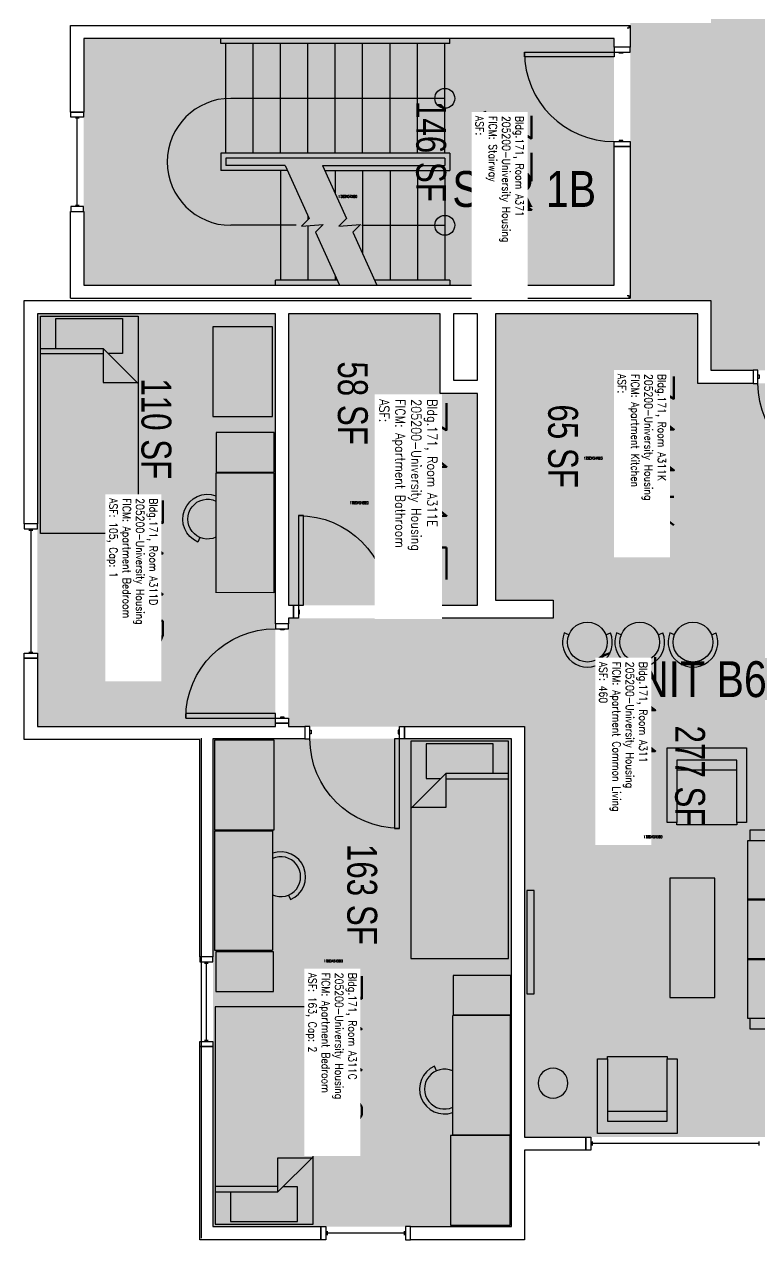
# Model space of a CAD drawing. Header units: inches. Extents: x 88 to 3257, y -489 to 2081.
# Drawn here: x 1302.8 to 1598.3, y -489.2 to -1 of the extents above; entities that cross this region are included whole.
import ezdxf
from ezdxf.enums import TextEntityAlignment as Align

# ---------------------------------------------------------------- set-up
doc = ezdxf.new("R2010")
doc.units = ezdxf.units.IN
doc.header["$LTSCALE"] = 48
doc.header["$MEASUREMENT"] = 0
for name, color, linetype in [('A-AREA-IDEN', 1, 'Continuous'), ('A-DOOR', 2, 'Continuous'), ('A-FLOR', 3, 'Continuous'), ('A-FURN', 3, 'Continuous'), ('A-GLAZ', 1, 'Continuous'), ('A-IDEN-RNUM', 7, 'Continuous'), ('A-IDEN-SNUM', 4, 'Continuous'), ('A-IDEN-VNUM', 4, 'Continuous'), ('A-WALL', 5, 'Continuous'), ('AREA-TEXT', 3, 'Continuous'), ('Rooms-Category-Color', 7, 'Continuous'), ('Rooms-College-Color', 7, 'Continuous'), ('Rooms-Department-Color', 7, 'Continuous'), ('Rooms-Division-Color', 7, 'Continuous'), ('Rooms-Information', 7, 'Continuous')]:
    doc.layers.add(name, color=color, linetype=linetype)
doc.styles.add('AREA', font='arial.ttf', dxfattribs={"width": 0.75, "height": 12})
doc.styles.add('DIMS', font='ARIALN.TTF')
doc.styles.add('ROOMSNUMBER', font='txt.shx', dxfattribs={"height": 0.03})
doc.styles.add('ROOMVNUMBER', font='simplex.shx', dxfattribs={"width": 0.85})
doc.styles.get("Standard").update_dxf_attribs({"font": 'ARIALN.TTF'})
doc.dimstyles.new('NBA 2004', dxfattribs={"dimscale": 128, "dimtxt": 0.125, "dimasz": 0.09375, "dimexe": 0.125, "dimexo": 0.125, "dimgap": 0.0625, "dimtad": 1, "dimdec": 3, "dimzin": 3, "dimdsep": 46, "dimlunit": 4, "dimtxsty": 'DIMS', "dimblk": 'ARCHTICK', "dimcen": 0.09375, "dimdle": 0.125, "dimclrd": 256, "dimclre": 256, "dimclrt": 2, "dimadec": 0, "dimazin": 0, "dimtfac": 0.75, "dimtdec": 3, "dimtmove": 2, "dimatfit": 2, "dimfxl": 0.125, "dimfrac": 2, "dimtolj": 1, "dimtzin": 0, "dimlwd": -1, "dimlwe": -1, "dimarcsym": 0})

# ---------------------------------------------------------------- blocks, each defined once
blk = doc.blocks.new('_ArchTick')
at = {"color": 0, "linetype": 'ByBlock', "const_width": 0.15}
blk.add_lwpolyline([(-0.5, -0.5), (0.5, 0.5)], dxfattribs=at)
blk = doc.blocks.new('A$C4D89189E')
for p, q in [((0, 48), (0, 0)), ((0, 48), (23.25, 48)), ((23.25, 48), (23.25, 0)), ((29.75, 22.18), (30.53, 20.35)), ((0, 0), (23.25, 0.01))]:
    blk.add_line(p, q)
for radius, start, end in [(10, 293.206, 109.5297), (8, 245.2999, 114.7001)]:
    blk.add_arc((26.59, 29.54), radius, start, end)
blk = doc.blocks.new('Bar stool')
at = {"layer": 'A-FURN'}
for p, q in [((-7.43, -2.97), (-9.29, -3.71)), ((7.43, -2.97), (9.29, -3.71))]:
    blk.add_line(p, q, dxfattribs=at)
blk.add_circle((0, 0), 8, dxfattribs=at)
blk.add_arc((0, 0), 10, 338.206, 201.794, dxfattribs=at)
blk = doc.blocks.new('BED_TWIN')
at = {"linetype": 'Continuous'}
for p, q in [((87.250002, 19.500025), (0, 19.500025)), ((0, 19.500025), (0, -19.740625)), ((12.96, 19.500025), (12.96, -5.659925)), ((15.12, -5.659925), (15.12, 19.500025)), ((87.250002, -19.740625), (87.250002, 19.504725)), ((12.96, 13.379975), (0.99222, 13.379975)), ((1, 13.376575), (1, -13.500025)), ((27.040597, -19.740625), (12.96, -5.659925)), ((12.96, -5.659925), (26.64, -5.659925)), ((15, -13.500025), (15, -7.717325)), ((26.64, -5.659925), (26.64, -19.340025)), ((1, -13.500025), (15, -13.500025)), ((0, -19.740625), (87.252733, -19.740625))]:
    blk.add_line(p, q, dxfattribs=at)
blk = doc.blocks.new('I_FURN_TABLE_COFFEE TABLE_P')
at = {"linetype": 'ByBlock', "lineweight": -2}
blk.add_lwpolyline([(-24, 9), (-24, -9), (24, -9), (24, 9)], close=True, dxfattribs=at)
blk = doc.blocks.new('I_FURN_SOFA_LONG_P')
at = {"linetype": 'ByBlock', "lineweight": -2}
for p, q in [((6.61, 35.75), (6.61, 12.25)), ((9.25, 35.75), (9.25, 12.25)), ((3.7, 12.25), (31, 12.25)), ((3.7, 11.75), (31, 11.75)), ((6.61, 11.75), (6.61, -11.75)), ((9.25, 11.75), (9.25, -11.75)), ((3.7, -11.75), (31, -11.75)), ((3.7, -12.25), (31, -12.25)), ((6.61, -12.25), (6.61, -35.75)), ((9.25, -12.25), (9.25, -35.75))]:
    blk.add_line(p, q, dxfattribs=at)
blk.add_lwpolyline([(0, 40), (0, -40), (30, -40), (30, -35.75), (31, -35.75), (31, 35.75), (30, 35.75), (30, 40)], close=True, dxfattribs=at)
blk.add_lwpolyline([(30, 35.75), (3.7, 35.75), (3.7, -35.75), (30, -35.75)], dxfattribs=at)
blk = doc.blocks.new('FURN_CHAIR_CHAIR 2_P')
at = {"linetype": 'ByBlock', "lineweight": -2}
blk.add_line((9, -12), (9, 12), dxfattribs=at)
blk.add_lwpolyline([(31, 12), (30, 12), (30, 16), (0, 16), (0, -16), (30, -16), (30, -12), (31, -12)], close=True, dxfattribs=at)
blk.add_lwpolyline([(30, -12), (5, -12), (5, 12), (30, 12)], dxfattribs=at)
blk = doc.blocks.new('file drawer')
at = {"layer": 'A-FURN'}
blk.add_lwpolyline([(3981.77, -1241.93), (3981.77, -1265.18), (3965.89, -1265.18), (3965.89, -1241.93)], close=True, dxfattribs=at)
blk = doc.blocks.new('wardrobe')
at = {"layer": 'A-FURN'}
blk.add_lwpolyline([(3915.13, -1087.22), (3915.13, -1111.22), (3879.13, -1111.22), (3879.13, -1087.22)], close=True, dxfattribs=at)
blk = doc.blocks.new('floor lamp')
at = {"layer": 'A-FURN'}
blk.add_circle((4186.85, -1261.23), 6, dxfattribs=at)

msp = doc.modelspace()

# ---------------------------------------------------------------- hatches: boundary and pattern name
at = {"layer": 'Rooms-Category-Color', "true_color": 0xadadad}
for points in [[(1638.7, 1084.25), (1578.7, 1084.25), (1578.7, 989.61), (1553.7, 989.61), (1553.7, 907.28), (1578.7, 907.28), (1578.7, 176.47), (1553.7, 176.47), (1553.7, 94.14), (1578.7, 94.14), (1578.7, -0.5), (1546.26, -0.5), (1546.26, -112), (1578.7, -112), (1578.7, -140), (1638.7, -140), (1638.7, 94.14), (1663.7, 94.14), (1663.7, 176.47), (1638.7, 176.47), (1638.7, 907.28), (1663.7, 907.28), (1663.7, 989.61), (1638.7, 989.61)], [(1539.76, -6.75), (1539.76, -105.75), (1326.7, -105.75), (1326.7, -6.75)]]:
    msp.add_hatch(color=253, dxfattribs=at).paths.add_polyline_path(points)
at = {"layer": 'Rooms-Category-Color', "true_color": 0x728ef3}
for points in [[(1308.08, -117.25), (1403.7, -117.25), (1403.7, -283.12), (1308.08, -283.12)], [(1408.93, -117.25), (1469.94, -117.25), (1469.94, -149.25), (1484.93, -149.25), (1484.93, -232.37), (1484.83, -234.37), (1455.31, -234.37), (1408.93, -234.37)], [(1573.45, -232.37), (1492.08, -232.37), (1492.08, -117.25), (1573.45, -117.25)], [(1503.83, -448), (1625.06, -448), (1625.06, -283.12), (1719.95, -283.12), (1719.95, -239.62), (1636.71, -239.62), (1636.71, -145.25), (1573.45, -145.25), (1573.45, -232.37), (1515.33, -232.37), (1515.33, -239.62), (1408.95, -239.62), (1408.95, -283.12), (1503.83, -283.12)], [(1378.58, -484), (1498.58, -484), (1498.58, -288), (1378.58, -288)]]:
    msp.add_hatch(color=171, dxfattribs=at).paths.add_polyline_path(points)
at = {"layer": 'Rooms-College-Color', "true_color": 0xadadad}
for points in [[(1638.7, 1084.25), (1578.7, 1084.25), (1578.7, 989.61), (1553.7, 989.61), (1553.7, 907.28), (1578.7, 907.28), (1578.7, 176.47), (1553.7, 176.47), (1553.7, 94.14), (1578.7, 94.14), (1578.7, -0.5), (1546.26, -0.5), (1546.26, -112), (1578.7, -112), (1578.7, -140), (1638.7, -140), (1638.7, 94.14), (1663.7, 94.14), (1663.7, 176.47), (1638.7, 176.47), (1638.7, 907.28), (1663.7, 907.28), (1663.7, 989.61), (1638.7, 989.61)], [(1539.76, -6.75), (1539.76, -105.75), (1326.7, -105.75), (1326.7, -6.75)], [(1308.08, -117.25), (1403.7, -117.25), (1403.7, -283.12), (1308.08, -283.12)], [(1408.93, -117.25), (1469.94, -117.25), (1469.94, -149.25), (1484.93, -149.25), (1484.93, -232.37), (1484.83, -234.37), (1455.31, -234.37), (1408.93, -234.37)], [(1573.45, -232.37), (1492.08, -232.37), (1492.08, -117.25), (1573.45, -117.25)], [(1503.83, -448), (1625.06, -448), (1625.06, -283.12), (1719.95, -283.12), (1719.95, -239.62), (1636.71, -239.62), (1636.71, -145.25), (1573.45, -145.25), (1573.45, -232.37), (1515.33, -232.37), (1515.33, -239.62), (1408.95, -239.62), (1408.95, -283.12), (1503.83, -283.12)], [(1378.58, -484), (1498.58, -484), (1498.58, -288), (1378.58, -288)]]:
    msp.add_hatch(color=253, dxfattribs=at).paths.add_polyline_path(points)
at = {"layer": 'Rooms-Department-Color', "true_color": 0xacacac}
for points in [[(1638.7, 1084.25), (1578.7, 1084.25), (1578.7, 989.61), (1553.7, 989.61), (1553.7, 907.28), (1578.7, 907.28), (1578.7, 176.47), (1553.7, 176.47), (1553.7, 94.14), (1578.7, 94.14), (1578.7, -0.5), (1546.26, -0.5), (1546.26, -112), (1578.7, -112), (1578.7, -140), (1638.7, -140), (1638.7, 94.14), (1663.7, 94.14), (1663.7, 176.47), (1638.7, 176.47), (1638.7, 907.28), (1663.7, 907.28), (1663.7, 989.61), (1638.7, 989.61)], [(1539.76, -6.75), (1539.76, -105.75), (1326.7, -105.75), (1326.7, -6.75)]]:
    msp.add_hatch(color=253, dxfattribs=at).paths.add_polyline_path(points)
at = {"layer": 'Rooms-Department-Color', "true_color": 0x604aed}
for points in [[(1308.08, -117.25), (1403.7, -117.25), (1403.7, -283.12), (1308.08, -283.12)], [(1408.93, -117.25), (1469.94, -117.25), (1469.94, -149.25), (1484.93, -149.25), (1484.93, -232.37), (1484.83, -234.37), (1455.31, -234.37), (1408.93, -234.37)], [(1573.45, -232.37), (1492.08, -232.37), (1492.08, -117.25), (1573.45, -117.25)], [(1503.83, -448), (1625.06, -448), (1625.06, -283.12), (1719.95, -283.12), (1719.95, -239.62), (1636.71, -239.62), (1636.71, -145.25), (1573.45, -145.25), (1573.45, -232.37), (1515.33, -232.37), (1515.33, -239.62), (1408.95, -239.62), (1408.95, -283.12), (1503.83, -283.12)], [(1378.58, -484), (1498.58, -484), (1498.58, -288), (1378.58, -288)]]:
    msp.add_hatch(color=173, dxfattribs=at).paths.add_polyline_path(points)
at = {"layer": 'Rooms-Division-Color', "true_color": 0xadadad}
for points in [[(1638.7, 1084.25), (1578.7, 1084.25), (1578.7, 989.61), (1553.7, 989.61), (1553.7, 907.28), (1578.7, 907.28), (1578.7, 176.47), (1553.7, 176.47), (1553.7, 94.14), (1578.7, 94.14), (1578.7, -0.5), (1546.26, -0.5), (1546.26, -112), (1578.7, -112), (1578.7, -140), (1638.7, -140), (1638.7, 94.14), (1663.7, 94.14), (1663.7, 176.47), (1638.7, 176.47), (1638.7, 907.28), (1663.7, 907.28), (1663.7, 989.61), (1638.7, 989.61)], [(1539.76, -6.75), (1539.76, -105.75), (1326.7, -105.75), (1326.7, -6.75)]]:
    msp.add_hatch(color=253, dxfattribs=at).paths.add_polyline_path(points)
at = {"layer": 'Rooms-Division-Color', "true_color": 0x604aed}
for points in [[(1308.08, -117.25), (1403.7, -117.25), (1403.7, -283.12), (1308.08, -283.12)], [(1408.93, -117.25), (1469.94, -117.25), (1469.94, -149.25), (1484.93, -149.25), (1484.93, -232.37), (1484.83, -234.37), (1455.31, -234.37), (1408.93, -234.37)], [(1573.45, -232.37), (1492.08, -232.37), (1492.08, -117.25), (1573.45, -117.25)], [(1503.83, -448), (1625.06, -448), (1625.06, -283.12), (1719.95, -283.12), (1719.95, -239.62), (1636.71, -239.62), (1636.71, -145.25), (1573.45, -145.25), (1573.45, -232.37), (1515.33, -232.37), (1515.33, -239.62), (1408.95, -239.62), (1408.95, -283.12), (1503.83, -283.12)], [(1378.58, -484), (1498.58, -484), (1498.58, -288), (1378.58, -288)]]:
    msp.add_hatch(color=173, dxfattribs=at).paths.add_polyline_path(points)

# ---------------------------------------------------------------- linework, layer by layer
at = {"layer": 'A-DOOR'}
for points in [[(1539.76, -12.13), (1539.76, -14.13), (1503.76, -14.13), (1503.76, -12.13)], [(1539.76, -12.13), (1539.76, -14.13), (1503.76, -14.13), (1503.76, -12.13)], [(1546.26, -12.13), (1546.26, -10.13), (1539.76, -10.13), (1539.76, -12.13)], [(1546.26, -12.13), (1546.26, -10.13), (1539.76, -10.13), (1539.76, -12.13)], [(1543.26, -12.13), (1543.26, -12.63), (1541.76, -12.63), (1541.76, -12.13)], [(1543.26, -12.13), (1543.26, -12.63), (1541.76, -12.63), (1541.76, -12.13)], [(1546.26, -48.13), (1546.26, -50.13), (1539.76, -50.13), (1539.76, -48.13)], [(1546.26, -48.13), (1546.26, -50.13), (1539.76, -50.13), (1539.76, -48.13)], [(1543.26, -48.13), (1543.26, -47.63), (1541.76, -47.63), (1541.76, -48.13)], [(1543.26, -48.13), (1543.26, -47.63), (1541.76, -47.63), (1541.76, -48.13)], [(1597.58, -140), (1595.58, -140), (1595.58, -145.25), (1597.58, -145.25)], [(1597.58, -140), (1595.58, -140), (1595.58, -145.25), (1597.58, -145.25)], [(1597.58, -141.75), (1598.08, -141.75), (1598.08, -143.25), (1597.58, -143.25)], [(1597.58, -141.75), (1598.08, -141.75), (1598.08, -143.25), (1597.58, -143.25)], [(1412.95, -234.37), (1414.95, -234.37), (1414.95, -198.37), (1412.95, -198.37)], [(1412.95, -234.37), (1414.95, -234.37), (1414.95, -198.37), (1412.95, -198.37)], [(1412.95, -239.62), (1410.95, -239.62), (1410.95, -234.37), (1412.95, -234.37)], [(1412.95, -239.62), (1410.95, -239.62), (1410.95, -234.37), (1412.95, -234.37)], [(1412.95, -237.87), (1413.45, -237.87), (1413.45, -236.37), (1412.95, -236.37)], [(1412.95, -237.87), (1413.45, -237.87), (1413.45, -236.37), (1412.95, -236.37)], [(1448.95, -237.87), (1448.45, -237.87), (1448.45, -236.37), (1448.95, -236.37)], [(1448.95, -237.87), (1448.45, -237.87), (1448.45, -236.37), (1448.95, -236.37)], [(1448.95, -239.62), (1450.95, -239.62), (1450.95, -234.37), (1448.95, -234.37)], [(1448.95, -239.62), (1450.95, -239.62), (1450.95, -234.37), (1448.95, -234.37)], [(1408.95, -243.8), (1408.95, -241.8), (1403.7, -241.8), (1403.7, -243.8)], [(1408.95, -243.8), (1408.95, -241.8), (1403.7, -241.8), (1403.7, -243.8)], [(1407.2, -243.8), (1407.2, -244.3), (1405.7, -244.3), (1405.7, -243.8)], [(1407.2, -243.8), (1407.2, -244.3), (1405.7, -244.3), (1405.7, -243.8)], [(1403.7, -279.8), (1403.7, -277.8), (1367.7, -277.8), (1367.7, -279.8)], [(1403.7, -279.8), (1403.7, -277.8), (1367.7, -277.8), (1367.7, -279.8)], [(1408.95, -279.8), (1408.95, -281.8), (1403.7, -281.8), (1403.7, -279.8)], [(1408.95, -279.8), (1408.95, -281.8), (1403.7, -281.8), (1403.7, -279.8)], [(1407.2, -279.8), (1407.2, -279.3), (1405.7, -279.3), (1405.7, -279.8)], [(1407.2, -279.8), (1407.2, -279.3), (1405.7, -279.3), (1405.7, -279.8)], [(1417.58, -283.12), (1415.58, -283.12), (1415.58, -288), (1417.58, -288)], [(1417.58, -283.12), (1415.58, -283.12), (1415.58, -288), (1417.58, -288)], [(1453.58, -283.12), (1455.58, -283.12), (1455.58, -288), (1453.58, -288)], [(1453.58, -283.12), (1455.58, -283.12), (1455.58, -288), (1453.58, -288)], [(1417.58, -284.5), (1418.08, -284.5), (1418.08, -286), (1417.58, -286)], [(1417.58, -284.5), (1418.08, -284.5), (1418.08, -286), (1417.58, -286)], [(1453.58, -288), (1451.58, -288), (1451.58, -324), (1453.58, -324)], [(1453.58, -288), (1451.58, -288), (1451.58, -324), (1453.58, -324)], [(1453.58, -284.5), (1453.08, -284.5), (1453.08, -286), (1453.58, -286)], [(1453.58, -284.5), (1453.08, -284.5), (1453.08, -286), (1453.58, -286)]]:
    msp.add_lwpolyline(points, close=True, dxfattribs=at)
msp.add_arc((1539.76, -12.13), 36, 180, 270, dxfattribs=at)
msp.add_arc((1539.76, -12.13), 36, 180, 270, dxfattribs=at)
at = {"layer": 'A-DOOR', "extrusion": (0, 0, -1)}
for centre, start, end in [((-1633.58, -145.25), 270, 0), ((-1633.58, -145.25), 270, 0), ((-1412.95, -234.37), 90, 180), ((-1412.95, -234.37), 90, 180), ((-1403.7, -279.8), 0, 90), ((-1403.7, -279.8), 0, 90), ((-1453.58, -288), 270, 0), ((-1453.58, -288), 270, 0)]:
    msp.add_arc(centre, 36, start, end, dxfattribs=at)
at = {"layer": 'A-FLOR'}
for p, q in [((1381.76, -8.75, 0), (1381.76, -6.75, 0)), ((1381.76, -8.75, 0), (1381.76, -6.75, 0)), ((1473.76, -8.75, 0), (1381.76, -8.75, 0)), ((1473.76, -8.75, 0), (1381.76, -8.75, 0)), ((1383.76, -52.75, 0), (1383.76, -8.75, 0)), ((1383.76, -52.75, 0), (1383.76, -8.75, 0)), ((1394.76, -52.75, 0), (1394.76, -8.75, 0)), ((1394.76, -52.75, 0), (1394.76, -8.75, 0)), ((1405.76, -52.75, 0), (1405.76, -8.75, 0)), ((1405.76, -52.75, 0), (1405.76, -8.75, 0)), ((1416.76, -52.75, 0), (1416.76, -8.75, 0)), ((1416.76, -52.75, 0), (1416.76, -8.75, 0)), ((1427.76, -52.75, 0), (1427.76, -8.75, 0)), ((1427.76, -52.75, 0), (1427.76, -8.75, 0)), ((1438.76, -52.75, 0), (1438.76, -8.75, 0)), ((1438.76, -52.75, 0), (1438.76, -8.75, 0)), ((1449.76, -52.75, 0), (1449.76, -8.75, 0)), ((1449.76, -52.75, 0), (1449.76, -8.75, 0)), ((1460.76, -52.75, 0), (1460.76, -8.75, 0)), ((1460.76, -52.75, 0), (1460.76, -8.75, 0)), ((1471.76, -52.75, 0), (1471.76, -8.75, 0)), ((1471.76, -52.75, 0), (1471.76, -8.75, 0)), ((1473.76, -8.75, 0), (1473.76, -6.75, 0)), ((1473.76, -8.75, 0), (1473.76, -6.75, 0)), ((1471.76, -30.75, 0), (1385.76, -30.75, 0)), ((1471.76, -30.75, 0), (1385.76, -30.75, 0)), ((1381.76, -52.75, 0), (1381.76, -59.75, 0)), ((1473.76, -52.75, 0), (1381.76, -52.75, 0)), ((1381.76, -52.75, 0), (1381.76, -59.75, 0)), ((1473.76, -52.75, 0), (1381.76, -52.75, 0)), ((1473.76, -52.75, 0), (1473.76, -59.75, 0)), ((1473.76, -52.75, 0), (1473.76, -59.75, 0)), ((1383.76, -54.75, 0), (1383.76, -57.75, 0)), ((1471.76, -54.75, 0), (1383.76, -54.75, 0)), ((1383.76, -54.75, 0), (1383.76, -57.75, 0)), ((1471.76, -54.75, 0), (1383.76, -54.75, 0)), ((1407.63, -57.75, 0), (1383.76, -57.75, 0)), ((1407.63, -57.75, 0), (1383.76, -57.75, 0)), ((1422.63, -57.75, 0), (1471.76, -57.75, 0)), ((1422.63, -57.75, 0), (1471.76, -57.75, 0)), ((1471.76, -54.75, 0), (1471.76, -57.75, 0)), ((1471.76, -54.75, 0), (1471.76, -57.75, 0)), ((1408.54, -59.75, 0), (1381.76, -59.75, 0)), ((1408.54, -59.75, 0), (1381.76, -59.75, 0)), ((1405.76, -59.75, 0), (1405.76, -103.75, 0)), ((1405.76, -59.75, 0), (1405.76, -103.75, 0)), ((1405.76, -59.75, 0), (1405.76, -103.75, 0)), ((1405.76, -59.75, 0), (1405.76, -103.75, 0)), ((1423.54, -59.75, 0), (1473.76, -59.75, 0)), ((1423.54, -59.75, 0), (1473.76, -59.75, 0)), ((1427.76, -59.75, 0), (1427.76, -69, 0)), ((1427.76, -59.75, 0), (1427.76, -69, 0)), ((1438.76, -59.75, 0), (1438.76, -93.16, 0)), ((1438.76, -59.75, 0), (1438.76, -93.16, 0)), ((1449.76, -59.75, 0), (1449.76, -103.75, 0)), ((1449.76, -59.75, 0), (1449.76, -103.75, 0)), ((1460.76, -59.75, 0), (1460.76, -103.75, 0)), ((1460.76, -59.75, 0), (1460.76, -103.75, 0)), ((1471.76, -59.75, 0), (1471.76, -103.75, 0)), ((1471.76, -59.75, 0), (1471.76, -103.75, 0)), ((1416.76, -77.8, 0), (1416.76, -79.57, 0)), ((1416.76, -77.8, 0), (1416.76, -79.57, 0)), ((1416.76, -81.88, 0), (1416.76, -103.75, 0)), ((1416.76, -81.88, 0), (1416.76, -103.75, 0)), ((1427.76, -101.94, 0), (1427.76, -103.75, 0)), ((1427.76, -101.94, 0), (1427.76, -103.75, 0)), ((1403.76, -105.75, 0), (1403.76, -103.75, 0)), ((1428.59, -103.75, 0), (1403.76, -103.75, 0)), ((1403.76, -105.75, 0), (1403.76, -103.75, 0)), ((1428.59, -103.75, 0), (1403.76, -103.75, 0)), ((1473.76, -103.75, 0), (1443.59, -103.75, 0)), ((1473.76, -103.75, 0), (1443.59, -103.75, 0)), ((1473.76, -103.75, 0), (1473.76, -105.75, 0)), ((1473.76, -103.75, 0), (1473.76, -105.75, 0))]:
    msp.add_line(p, q, dxfattribs=at)
at = {"layer": 'A-FLOR', "elevation": 0}
for points in [[(1407.63, -57.75), (1417.33, -79.01), (1414.2, -82.08), (1422.94, -81.41), (1419.81, -84.48), (1429.5, -105.75)], [(1407.63, -57.75), (1417.33, -79.01), (1414.2, -82.08), (1422.94, -81.41), (1419.81, -84.48), (1429.5, -105.75)], [(1422.63, -57.75), (1432.33, -79.01), (1429.2, -82.08), (1437.94, -81.41), (1434.81, -84.48), (1444.5, -105.75)], [(1422.63, -57.75), (1432.33, -79.01), (1429.2, -82.08), (1437.94, -81.41), (1434.81, -84.48), (1444.5, -105.75)]]:
    msp.add_lwpolyline(points, dxfattribs=at)
at = {"layer": 'A-FLOR'}
for centre in [(1471.76, -30.75, 0), (1471.76, -30.75, 0), (1471.76, -81.75, 0), (1471.76, -81.75, 0)]:
    msp.add_circle(centre, 4, dxfattribs=at)
msp.add_arc((1385.76, -56.25, 0), 25.5, 90, 270, dxfattribs=at)
msp.add_arc((1385.76, -56.25, 0), 25.5, 90, 270, dxfattribs=at)
at = {"layer": 'A-FURN'}
msp.add_lwpolyline([(1504.65, -390.52), (1507.69, -390.52), (1507.69, -348.92), (1504.65, -348.92)], close=True, dxfattribs=at)
msp.add_lwpolyline([(1504.65, -390.52), (1507.69, -390.52), (1507.69, -348.92), (1504.65, -348.92)], close=True, dxfattribs=at)
msp.add_circle((1529.04, -249.2), 8, dxfattribs=at)
msp.add_circle((1529.04, -249.2), 8, dxfattribs=at)
at = {"layer": 'A-GLAZ'}
for p, q in [((1324.83, -38.75), (1323.33, -38.75)), ((1324.83, -38.75), (1323.33, -38.75)), ((1324.08, -73.75), (1324.08, -38.75)), ((1324.08, -73.75), (1324.08, -38.75)), ((1324.83, -73.75), (1323.33, -73.75)), ((1324.83, -73.75), (1323.33, -73.75)), ((1304.7, -204.16), (1306.2, -204.16)), ((1304.7, -204.16), (1306.2, -204.16)), ((1305.45, -204.16), (1305.45, -253.16)), ((1305.45, -204.16), (1305.45, -253.16)), ((1304.7, -253.16), (1306.2, -253.16)), ((1304.7, -253.16), (1306.2, -253.16)), ((1375.2, -378.12), (1376.7, -378.12)), ((1375.2, -378.12), (1376.7, -378.12)), ((1375.95, -378.12), (1375.95, -409.12)), ((1375.95, -378.12), (1375.95, -409.12)), ((1375.2, -409.12), (1376.7, -409.12)), ((1375.2, -409.12), (1376.7, -409.12)), ((1530.95, -449.87), (1530.95, -451.37)), ((1530.95, -449.87), (1530.95, -451.37)), ((1597.95, -450.62), (1530.95, -450.62)), ((1597.95, -450.62), (1530.95, -450.62)), ((1597.95, -449.87), (1597.95, -451.37)), ((1597.95, -449.87), (1597.95, -451.37)), ((1424.45, -485.87), (1424.45, -487.37)), ((1424.45, -485.87), (1424.45, -487.37)), ((1455.45, -486.62), (1424.45, -486.62)), ((1455.45, -486.62), (1424.45, -486.62)), ((1455.45, -485.87), (1455.45, -487.37)), ((1455.45, -485.87), (1455.45, -487.37))]:
    msp.add_line(p, q, dxfattribs=at)
for points in [[(1321.58, -38.25), (1321.58, -36.25), (1326.58, -36.25), (1326.58, -38.25)], [(1321.58, -38.25), (1321.58, -36.25), (1326.58, -36.25), (1326.58, -38.25)], [(1321.58, -74.25), (1321.58, -76.25), (1326.58, -76.25), (1326.58, -74.25)], [(1321.58, -74.25), (1321.58, -76.25), (1326.58, -76.25), (1326.58, -74.25)], [(1308.08, -203.66), (1308.08, -201.66), (1302.83, -201.66), (1302.83, -203.66)], [(1308.08, -203.66), (1308.08, -201.66), (1302.83, -201.66), (1302.83, -203.66)], [(1308.08, -253.66), (1308.08, -255.66), (1302.83, -255.66), (1302.83, -253.66)], [(1308.08, -253.66), (1308.08, -255.66), (1302.83, -255.66), (1302.83, -253.66)], [(1378.58, -377.62), (1378.58, -375.62), (1373.33, -375.62), (1373.33, -377.62)], [(1378.58, -377.62), (1378.58, -375.62), (1373.33, -375.62), (1373.33, -377.62)], [(1378.58, -409.62), (1378.58, -411.62), (1373.33, -411.62), (1373.33, -409.62)], [(1378.58, -409.62), (1378.58, -411.62), (1373.33, -411.62), (1373.33, -409.62)], [(1530.45, -453.25), (1528.45, -453.25), (1528.45, -448), (1530.45, -448)], [(1530.45, -453.25), (1528.45, -453.25), (1528.45, -448), (1530.45, -448)], [(1423.95, -489.25), (1421.95, -489.25), (1421.95, -484), (1423.95, -484)], [(1423.95, -489.25), (1421.95, -489.25), (1421.95, -484), (1423.95, -484)], [(1455.95, -489.25), (1457.95, -489.25), (1457.95, -484), (1455.95, -484)], [(1455.95, -489.25), (1457.95, -489.25), (1457.95, -484), (1455.95, -484)]]:
    msp.add_lwpolyline(points, close=True, dxfattribs=at)
at = {"layer": 'A-WALL'}
for p, q in [((1321.45, -36.25), (1321.45, -1.5)), ((1321.45, -1.5), (1546.26, -1.5)), ((1321.45, -36.25), (1321.45, -1.5)), ((1321.45, -1.5), (1546.26, -1.5)), ((1545.01, -1.5), (1545.64, -1.5)), ((1545.01, -1.5), (1545.64, -1.5)), ((1545.64, -2.5), (1545.01, -2.5)), ((1545.64, -2.5), (1545.01, -2.5)), ((1545.64, -1.5), (1545.64, -2.5)), ((1545.64, -1.5), (1545.64, -2.5)), ((1546.26, -1.5), (1546.26, -10.13)), ((1546.26, -1.5), (1546.26, -10.13)), ((1326.7, -6.75), (1326.7, -36.25)), ((1539.76, -6.75), (1326.7, -6.75)), ((1326.7, -6.75), (1326.7, -36.25)), ((1539.76, -6.75), (1326.7, -6.75)), ((1539.76, -10.13), (1539.76, -6.75)), ((1539.76, -10.13), (1539.76, -6.75)), ((1546.26, -10.13), (1539.76, -10.13)), ((1546.26, -10.13), (1539.76, -10.13)), ((1326.7, -36.25), (1321.45, -36.25)), ((1326.7, -36.25), (1321.45, -36.25)), ((1539.76, -105.75), (1539.76, -50.13)), ((1539.76, -50.13), (1546.26, -50.13)), ((1539.76, -105.75), (1539.76, -50.13)), ((1539.76, -50.13), (1546.26, -50.13)), ((1546.26, -50.13), (1546.26, -111)), ((1546.26, -50.13), (1546.26, -111)), ((1321.45, -111), (1321.45, -76.25)), ((1321.45, -76.25), (1326.7, -76.25)), ((1321.45, -111), (1321.45, -76.25)), ((1321.45, -76.25), (1326.7, -76.25)), ((1326.7, -76.25), (1326.7, -105.75)), ((1326.7, -76.25), (1326.7, -105.75)), ((1326.7, -105.75), (1539.76, -105.75)), ((1326.7, -105.75), (1539.76, -105.75)), ((1302.83, -201.66), (1302.83, -112)), ((1302.83, -112), (1578.7, -112)), ((1302.83, -201.66), (1302.83, -112)), ((1302.83, -112), (1578.7, -112)), ((1321.45, -111), (1546.26, -111)), ((1321.45, -111), (1546.26, -111)), ((1545.01, -110), (1545.64, -110)), ((1545.01, -110), (1545.64, -110)), ((1545.64, -110), (1545.64, -111)), ((1545.64, -110), (1545.64, -111)), ((1578.7, -112), (1578.7, -140)), ((1578.7, -112), (1578.7, -140)), ((1308.08, -117.25), (1308.08, -201.66)), ((1403.7, -117.25), (1308.08, -117.25)), ((1308.08, -117.25), (1308.08, -201.66)), ((1403.7, -117.25), (1308.08, -117.25)), ((1403.7, -241.8), (1403.7, -117.25)), ((1403.7, -241.8), (1403.7, -117.25)), ((1469.94, -117.25), (1408.95, -117.25)), ((1408.95, -117.25), (1408.95, -234.37)), ((1469.94, -117.25), (1408.95, -117.25)), ((1408.95, -117.25), (1408.95, -234.37)), ((1469.94, -149.25), (1469.94, -117.25)), ((1469.94, -149.25), (1469.94, -117.25)), ((1484.83, -117.25), (1475.19, -117.25)), ((1475.19, -117.25), (1475.19, -144)), ((1484.83, -117.25), (1475.19, -117.25)), ((1475.19, -117.25), (1475.19, -144)), ((1484.83, -144), (1484.83, -117.25)), ((1484.83, -144), (1484.83, -117.25)), ((1573.45, -117.25), (1492.08, -117.25)), ((1492.08, -117.25), (1492.08, -232.37)), ((1573.45, -117.25), (1492.08, -117.25)), ((1492.08, -117.25), (1492.08, -232.37)), ((1573.45, -145.25), (1573.45, -117.25)), ((1573.45, -145.25), (1573.45, -117.25)), ((1578.7, -140), (1595.58, -140)), ((1578.7, -140), (1595.58, -140)), ((1595.58, -140), (1595.58, -145.25)), ((1595.58, -140), (1595.58, -145.25)), ((1475.19, -144), (1484.83, -144)), ((1475.19, -144), (1484.83, -144)), ((1595.58, -145.25), (1573.45, -145.25)), ((1595.58, -145.25), (1573.45, -145.25)), ((1484.83, -149.25), (1469.94, -149.25)), ((1484.83, -149.25), (1469.94, -149.25)), ((1484.83, -234.37), (1484.83, -149.25)), ((1484.83, -234.37), (1484.83, -149.25)), ((1308.08, -201.66), (1302.83, -201.66)), ((1308.08, -201.66), (1302.83, -201.66)), ((1492.08, -232.37), (1515.33, -232.37)), ((1492.08, -232.37), (1515.33, -232.37)), ((1515.33, -232.37), (1515.33, -239.62)), ((1515.33, -232.37), (1515.33, -239.62)), ((1408.95, -234.37), (1410.95, -234.37)), ((1408.95, -234.37), (1410.95, -234.37)), ((1410.95, -234.37), (1410.95, -239.62)), ((1410.95, -234.37), (1410.95, -239.62)), ((1450.95, -239.62), (1450.95, -234.37)), ((1450.95, -234.37), (1484.83, -234.37)), ((1450.95, -239.62), (1450.95, -234.37)), ((1450.95, -234.37), (1484.83, -234.37)), ((1408.95, -241.8), (1403.7, -241.8)), ((1408.95, -241.8), (1403.7, -241.8)), ((1410.95, -239.62), (1408.95, -239.62)), ((1408.95, -239.62), (1408.95, -241.8)), ((1410.95, -239.62), (1408.95, -239.62)), ((1408.95, -239.62), (1408.95, -241.8)), ((1487.58, -239.62), (1450.95, -239.62)), ((1487.58, -239.62), (1450.95, -239.62)), ((1515.33, -239.62), (1487.58, -239.62)), ((1515.33, -239.62), (1487.58, -239.62)), ((1302.83, -288.37), (1302.83, -255.66)), ((1302.83, -255.66), (1308.08, -255.66)), ((1302.83, -288.37), (1302.83, -255.66)), ((1302.83, -255.66), (1308.08, -255.66)), ((1308.08, -255.66), (1308.08, -283.12)), ((1308.08, -255.66), (1308.08, -283.12)), ((1308.08, -283.12), (1373.95, -283.12)), ((1308.08, -283.12), (1373.95, -283.12)), ((1373.95, -283.12), (1403.7, -283.12)), ((1373.95, -283.12), (1403.7, -283.12)), ((1403.7, -283.12), (1403.7, -281.8)), ((1403.7, -281.8), (1408.95, -281.8)), ((1403.7, -283.12), (1403.7, -281.8)), ((1403.7, -281.8), (1408.95, -281.8)), ((1408.95, -281.8), (1408.95, -283.12)), ((1408.95, -281.8), (1408.95, -283.12)), ((1408.95, -283.12), (1415.58, -283.12)), ((1408.95, -283.12), (1415.58, -283.12)), ((1415.58, -283.12), (1415.58, -288)), ((1415.58, -283.12), (1415.58, -288)), ((1455.58, -288), (1455.58, -283.12)), ((1455.58, -283.12), (1503.83, -283.12)), ((1455.58, -288), (1455.58, -283.12)), ((1455.58, -283.12), (1503.83, -283.12)), ((1503.83, -283.12), (1503.83, -448)), ((1503.83, -283.12), (1503.83, -448)), ((1373.95, -488.62), (1373.95, -287.75)), ((1373.95, -488.62), (1373.95, -287.75)), ((1378.58, -288), (1378.58, -375.62)), ((1415.58, -288), (1378.58, -288)), ((1378.58, -288), (1378.58, -375.62)), ((1415.58, -288), (1378.58, -288)), ((1498.58, -288), (1455.58, -288)), ((1498.58, -288), (1455.58, -288)), ((1498.58, -484), (1498.58, -288)), ((1498.58, -484), (1498.58, -288)), ((1373.33, -288.37), (1302.83, -288.37)), ((1373.33, -288.37), (1302.83, -288.37)), ((1373.33, -375.62), (1373.33, -288.37)), ((1373.33, -375.62), (1373.33, -288.37)), ((1378.58, -375.62), (1373.33, -375.62)), ((1378.58, -375.62), (1373.33, -375.62)), ((1373.33, -489.25), (1373.33, -411.62)), ((1373.33, -411.62), (1378.58, -411.62)), ((1373.33, -489.25), (1373.33, -411.62)), ((1373.33, -411.62), (1378.58, -411.62)), ((1378.58, -411.62), (1378.58, -484)), ((1378.58, -411.62), (1378.58, -484)), ((1503.83, -448), (1528.45, -448)), ((1503.83, -448), (1528.45, -448)), ((1528.45, -448), (1528.45, -453.25)), ((1528.45, -448), (1528.45, -453.25)), ((1528.45, -453.25), (1503.83, -453.25)), ((1503.83, -453.25), (1503.83, -489.25)), ((1528.45, -453.25), (1503.83, -453.25)), ((1503.83, -453.25), (1503.83, -489.25)), ((1378.58, -484), (1421.95, -484)), ((1378.58, -484), (1421.95, -484)), ((1421.95, -484), (1421.95, -489.25)), ((1421.95, -484), (1421.95, -489.25)), ((1457.95, -489.25), (1457.95, -484)), ((1457.95, -484), (1498.58, -484)), ((1457.95, -489.25), (1457.95, -484)), ((1457.95, -484), (1498.58, -484)), ((1421.95, -489.25), (1373.33, -489.25)), ((1421.95, -489.25), (1373.33, -489.25)), ((1503.83, -489.25), (1457.95, -489.25)), ((1503.83, -489.25), (1457.95, -489.25))]:
    msp.add_line(p, q, dxfattribs=at)

# ---------------------------------------------------------------- block references
at = {"layer": 'A-FURN', "extrusion": (0, 0, -1), "zscale": -1}
for name, p, rotation in [('BED_TWIN', (-1328.83, -118.25), 270), ('BED_TWIN', (-1328.83, -118.25), 270), ('wardrobe', (-2489.8, -4037.7), 90), ('wardrobe', (-2489.8, -4037.7), 90), ('file drawer', (-137.98, 3800.91), 270), ('file drawer', (-137.98, 3800.91), 270), ('wardrobe', (-291.97, 3590.58), 270), ('wardrobe', (-291.97, 3590.58), 270), ('FURN_CHAIR_CHAIR 2_P', (-1577.03, -291.63), 270), ('FURN_CHAIR_CHAIR 2_P', (-1577.03, -291.63), 270), ('file drawer', (-137.8, 3592.26), 270), ('file drawer', (-137.8, 3592.26), 270), ('file drawer', (-233.13, 3582.81), 270), ('file drawer', (-233.13, 3582.81), 270), ('FURN_CHAIR_CHAIR 2_P', (-1549.11, -446.6), 90), ('FURN_CHAIR_CHAIR 2_P', (-1549.11, -446.6), 90), ('floor lamp', (2671.62, -1687.6), 180), ('floor lamp', (2671.62, -1687.6), 180), ('wardrobe', (-386.77, 3431.72), 270), ('wardrobe', (-386.77, 3431.72), 270)]:
    msp.add_blockref(name, p, dxfattribs=dict(at, rotation=rotation))
for name, p in [('A$C4D89189E', (-1403.08, -229.33)), ('A$C4D89189E', (-1403.08, -229.33)), ('I_FURN_SOFA_LONG_P', (-1624.44, -364.64)), ('I_FURN_SOFA_LONG_P', (-1624.44, -364.64))]:
    msp.add_blockref(name, p, dxfattribs=at)
at = {"layer": 'A-FURN'}
for name, p, rotation in [('Bar stool', (1529.04, -249.2), 180), ('Bar stool', (1529.04, -249.2), 180), ('Bar stool', (1550.07, -249.2), 180), ('Bar stool', (1550.07, -249.2), 180), ('Bar stool', (1571.47, -249.2), 180), ('Bar stool', (1571.47, -249.2), 180), ('BED_TWIN', (1477.82, -289), 270), ('BED_TWIN', (1477.82, -289), 270), ('I_FURN_TABLE_COFFEE TABLE_P', (1571.19, -368.01), 90), ('I_FURN_TABLE_COFFEE TABLE_P', (1571.19, -368.01), 90), ('BED_TWIN', (1399.07, -483), 90), ('BED_TWIN', (1399.07, -483), 90), ('A$C4D89189E', (1498.19, -399.21), 180), ('A$C4D89189E', (1498.19, -399.21), 180)]:
    msp.add_blockref(name, p, dxfattribs=dict(at, rotation=rotation))
msp.add_blockref('A$C4D89189E', (1379.26, -372.96), dxfattribs=at)
msp.add_blockref('A$C4D89189E', (1379.26, -372.96), dxfattribs=at)

# ---------------------------------------------------------------- texts
at = {"layer": 'A-AREA-IDEN'}
for s, p in [('STR 1B', (1503.67, -74.35)), ('UNIT B6', (1569.5, -271.27))]:
    msp.add_text(s, height=14.4, dxfattribs=at).set_placement(p, align=Align.CENTER)
at = {"layer": 'A-IDEN-RNUM', "style": 'ROOMSNUMBER', "width": 0.85}
for s, p in [('0371-00', (1432.76, -70.66)), ('0311-K0', (1531.36, -175.82)), ('0311-E0', (1437.36, -193.71)), ('0311-D0', (1345.74, -229.6)), ('0311-00', (1555.42, -327.93)), ('0311-C0', (1426.99, -377.78))]:
    msp.add_text(s, height=1, dxfattribs=at).set_placement(p, align=Align.CENTER)
at = {"layer": 'A-IDEN-SNUM', "style": 'ROOMSNUMBER', "width": 0.85}
for s, p in [('1710A37100', (1432.76, -70.66)), ('1710A311K0', (1531.36, -175.82)), ('1710A311E0', (1437.36, -193.71)), ('1710A311D0', (1345.74, -229.6)), ('1710A31100', (1555.42, -327.93)), ('1710A311C0', (1426.99, -377.78))]:
    msp.add_text(s, height=1, dxfattribs=at).set_placement(p, align=Align.CENTER)
at = {"layer": 'A-IDEN-VNUM', "style": 'ROOMVNUMBER', "width": 0.85}
for s, height, p in [('371', 22.5, (1495.39, -58.31)), ('311K', 22.5, (1552.57, -171.53)), ('311E', 27, (1459, -187.11)), ('311D', 22.5, (1347.17, -221.44)), ('311', 22.5, (1545.08, -275.76)), ('311C', 22.5, (1427.15, -412.53))]:
    msp.add_text(s, height=height, rotation=270, dxfattribs=at).set_placement(p, align=Align.MIDDLE_CENTER)
at = {"layer": 'AREA-TEXT', "style": 'AREA', "width": 0.75}
for s, p in [('146 SF', (1466.28, -52.08)), ('58 SF', (1434.81, -153.18)), ('110 SF', (1355.89, -163.49)), ('65 SF', (1519.3, -170.49)), ('277 SF', (1570.31, -302.98)), ('163 SF', (1438.58, -350.53))]:
    msp.add_text(s, height=12, rotation=270, dxfattribs=at).set_placement(p, align=Align.MIDDLE_CENTER)

# ---------------------------------------------------------------- leaders
at = {"layer": 'A-FLOR'}
for points in [[(1412.06, -81.75, 0), (1385.76, -81.75, 0)], [(1412.06, -81.75, 0), (1385.76, -81.75, 0)], [(1438.46, -81.75, 0), (1471.76, -81.75, 0)], [(1438.46, -81.75, 0), (1471.76, -81.75, 0)]]:
    msp.add_leader(points, dimstyle='NBA 2004', override={"dimscale": 96, "dimasz": 0.09375, "dimgap": 0.0625, "dimtad": 0}, dxfattribs=at)

# ---------------------------------------------------------------- next in the draw order: texts
at = {"layer": 'Rooms-Information', "attachment_point": 7, "rotation": 270, "style": 'ROOMVNUMBER', "bg_fill": 3, "box_fill_scale": 1.5, "bg_fill_color": 256, "bg_fill_true_color": 13158600, "bg_fill_transparency": 0}
for s, insert, char_height, width in [('Bldg.171, Room A371^M^J205200-University Housing^M^JFICM: Stairway^M^JASF: ', (1484.14, -37.82), 3.2143, 72), ('Bldg.171, Room A311K^M^J205200-University Housing^M^JFICM: Apartment Kitchen^M^JASF: ', (1541.32, -141.48), 3.2143, 72), ('Bldg.171, Room A311E^M^J205200-University Housing^M^JFICM: Apartment Bathroom^M^JASF: ', (1445.5, -151.6), 3.8571, 86.4), ('Bldg.171, Room A311D^M^J205200-University Housing^M^JFICM: Apartment Bedroom^M^JASF: 105, Cap: 1', (1335.92, -191.39), 3.2143, 72), ('Bldg.171, Room A311^M^J205200-University Housing^M^JFICM: Apartment Common Living^M^JASF: 460', (1533.83, -257.09), 3.2143, 72), ('Bldg.171, Room A311C^M^J205200-University Housing^M^JFICM: Apartment Bedroom^M^JASF: 163, Cap: 2', (1415.9, -382.02), 3.2143, 72)]:
    msp.add_mtext(s, dxfattribs=dict(at, insert=insert, char_height=char_height, width=width))

doc.saveas('drawing.dxf')
